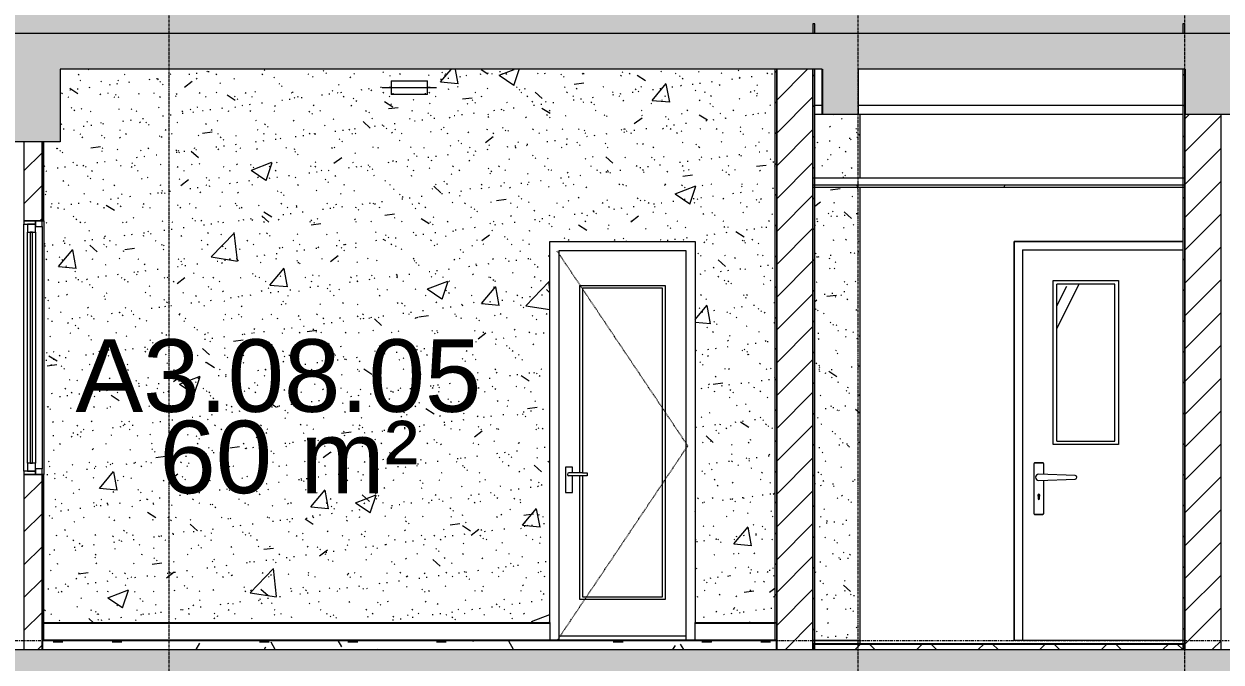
# Model space of a CAD drawing. Header units: millimetres. Extents: x 25061 to 259291, y -8723 to 35400.
# Drawn here: x 158410 to 165010, y 25881 to 29400 of the extents above; entities that cross this region are included whole.
import ezdxf

# ---------------------------------------------------------------- set-up
doc = ezdxf.new("R2010")
doc.units = ezdxf.units.MM
for name, pattern in [('Centre', [31.75, 6.35, -4.7625, 15.875, -4.7625]), ('Dash', [6.35, 3.175, -3.175]), ('Grid Line', [22.225, 12.7, -3.175, 3.175, -3.175])]:
    doc.linetypes.add(name, pattern=pattern)
for name, color, linetype, lineweight in [('0-2', 50, 'Continuous', 5), ('A-AREA-IDEN', 2, 'Continuous', 9), ('A-CLNG', 13, 'Continuous', 9), ('A-CLNG-3', 13, 'Continuous', 18), ('A-CLNG-PATT-3', 13, 'Continuous', 9), ('A-DETL-GENF-2', 7, 'Continuous', 9), ('A-DETL-GENF-HDLN-1', 7, 'Dash', 9), ('A-DETL-THIN', 151, 'Continuous', 9), ('A-DOOR', 31, 'Continuous', 9), ('A-DOOR-1', 7, 'Continuous', 9), ('A-DOOR-FRAM', 31, 'Continuous', 9), ('A-FLOR-1', 10, 'Continuous', 25), ('A-FLOR-3', 192, 'Continuous', 25), ('A-FLOR-HRAL-1', 253, 'Continuous', 9), ('A-FLOR-LEVL-2', 51, 'Centre', 9), ('A-FLOR-PATT-3', 8, 'Continuous', 9), ('A-FLOR-PATT-4', 67, 'Continuous', 9), ('A-GLAZ', 151, 'Continuous', 9), ('A-GLAZ-3', 7, 'Continuous', 9), ('A-WALL', 113, 'Continuous', 9), ('A-WALL-1', 113, 'Continuous', 18), ('A-WALL-2', 250, 'Continuous', 18), ('A-WALL-3', 7, 'Continuous', 9), ('A-WALL-PATT-1', 7, 'Continuous', 9), ('A-WALL-PATT-2', 9, 'Continuous', 9), ('A-WALL-PATT-4', 111, 'Continuous', 9), ('E-LITE-EQPM', 33, 'Continuous', 9), ('E-LITE-EQPM-1', 7, 'Continuous', 9), ('I-WALL', 2, 'Continuous', 9), ('I-WALL-1', 250, 'Continuous', 18), ('I-WALL-2', 7, 'Continuous', 9), ('I-WALL-3', 2, 'Continuous', 18), ('S-BEAM-1', 12, 'Continuous', 5), ('S-BEAM-2', 10, 'Continuous', 25), ('S-BEAM-3', 7, 'Continuous', 9), ('S-GRID-1', 1, 'Grid Line', 9)]:
    doc.layers.add(name, color=color, linetype=linetype, lineweight=lineweight)
doc.styles.add('Arial', font='arial.ttf', dxfattribs={"height": 400})
pattern_1 = [(45, (-80880.3, 14125), (-84.8528, 84.8528), [])]
pattern_2 = [(50, (200382.5, 14125), (1165.978, -102.01), [121.92, -1341.12]), (355, (200382.5, 14125), (-225.554, 1222.763), [97.536, -1072.896]), (100.451, (200479.6, 14116.5), (940.433, 1120.746), [103.616, -1139.776]), (46.184, (200382.5, 14450.1), (1734.906, -269.074), [182.88, -2011.68]), (96.636, (200527, 14427.7), (1519.38, 1583.536), [155.424, -1709.665]), (351.184, (200382.5, 14450.1), (1519.39, 1583.52), [146.304, -1609.344]), (21, (200545, 14368.8), (970.332, -654.498), [121.92, -1341.12]), (326, (200545, 14368.8), (395.533, 1178.804), [97.536, -1072.896]), (71.451, (200625.9, 14314.3), (1365.87, 524.296), [103.616, -1139.776]), (37.5, (200382.47, 14125), (19.767, 541.1527), [53.645, -1006.246, 53.645, -1035.507, -1076.96]), (37.5, (200382.47, 14125), (19.767, 541.1527), [-2149.043, 53.645, -1023.315]), (7.5, (200382.5, 14125), (427.646, 641.156), [53.645, -567.334, 53.645, -981.862, -410.464]), (7.5, (200382.5, 14125), (427.646, 641.156), [-1656.486, 53.645, -356.819]), (327.5, (200019.96, 14125), (867.782, -36.665), [53.645, -352.755, 53.645, -1214.323, -1682.496]), (327.5, (200019.96, 14125), (867.782, -36.665), [-1674.368, 53.645, -1628.85]), (317.5, (199857.4, 14125), (948.028, 162.731), [53.645, -474.675, 53.645, -788.416, -1194.816]), (317.5, (199857.4, 14125), (948.028, 162.731), [-1370.38, 53.645, -1141.17])]
pattern_3 = [(37.5, (200382.47, 14125), (-5.1206, 156.61216), [5.364, -118.181, 5.364, -132.812, -132.08]), (37.5, (200382.47, 14125), (-5.1206, 156.61216), [-261.722, 5.364, -126.716]), (7.5, (200382.47, 14125), (143.847, 229.3842), [5.364, -61.285, 5.364, -105.989, -42.672]), (7.5, (200382.47, 14125), (143.847, 229.3842), [-178.003, 5.364, -37.308]), (327.5, (200282.5, 14125), (253.11758, 0.46008), [5.364, -35.276, 5.364, -140.94, -191.008]), (327.5, (200282.5, 14125), (253.11758, 0.46008), [-186.944, 5.364, -185.644]), (317.5, (200282.5, 14125), (244.3381, 71.3376), [5.364, -14.956, 5.364, -90.546, -109.728]), (317.5, (200282.5, 14125), (244.3381, 71.3376), [-116.23, 5.364, -104.364])]
pattern_4 = [(45, (200382.47, 14125), (-84.8528, 84.8528), [])]
pattern_5 = [(45, (200382.47, 14125), (-90.50967, 90.50967), [])]

# ---------------------------------------------------------------- blocks, each defined once
blk = doc.blocks.new('NCV_TKTC_KET CAU_rvt-2-TKCS_MẶT CẮT 2')
at = {"layer": 'S-BEAM-1'}
for points in [[(-118452.6, 28900), (-118452.6, 28900), (-118452.6, 28991.2)], [(-116452.6, 28900), (-116452.6, 28900), (-116452.6, 28991.2)]]:
    blk.add_hatch(color=256, dxfattribs=at).paths.add_polyline_path(points)
at = {"layer": 'S-BEAM-2'}
for p, q in [((-118452.6, 29150), (-118452.6, 28900)), ((-116452.6, 29150), (-116452.6, 28900))]:
    blk.add_line(p, q, dxfattribs=at)
at = {"layer": 'S-BEAM-3'}
for p, q in [((-118452.6, 28950), (-118492.5, 28950)), ((-116462.6, 28950), (-118252.6, 28950)), ((-118452.6, 28900), (-118492.5, 28900)), ((-116462.6, 28900), (-118252.6, 28900))]:
    blk.add_line(p, q, dxfattribs=at)
blk = doc.blocks.new('Railing - Railing-915971-TKCS_MẶT CẮT 2')
at = {"layer": 'A-FLOR-HRAL-1'}
for p, q in [((-122742.564287, 5695), (-119952.564287, 5695)), ((-119952.564287, 5695), (-119952.564287, 5600))]:
    blk.add_line(p, q, dxfattribs=at)
blk = doc.blocks.new('Railing - Railing-915972-TKCS_MẶT CẮT 2')
at = {"layer": 'A-FLOR-HRAL-1'}
for p, q in [((-122742.564287, 5695), (-122752.564287, 5695)), ((-122752.564287, 5695), (-122752.564287, 5600)), ((-122742.564287, 5600), (-122742.564287, 5695)), ((-119152.564287, 5600), (-119152.564287, 5695)), ((-119152.564287, 5695), (-118712.564287, 5695)), ((-118702.564287, 5695), (-118712.564287, 5695)), ((-118712.564287, 5695), (-118712.564287, 5600)), ((-118702.564287, 5600), (-118702.564287, 5695)), ((-122752.564287, 5600), (-122742.564287, 5600)), ((-118712.564287, 5600), (-118702.564287, 5600))]:
    blk.add_line(p, q, dxfattribs=at)
blk = doc.blocks.new('DOOR_CW_01 CANH MO-PANEL KINH - DIG_02-800x2200-CỬA NHÔM KÍNH-401063-TKCS_MẶT CẮT 2')
at = {"layer": 'A-DETL-GENF-HDLN-1'}
for p, q in [((-44792.6, 6673.5), (-45512.6, 7747)), ((-45512.6, 5600), (-44792.6, 6673.5))]:
    blk.add_line(p, q, dxfattribs=at)
at = {"layer": 'A-DOOR-1'}
for p, q in [((-45502.6, 5600), (-45502.6, 7750)), ((-45502.6, 7750), (-44802.6, 7750)), ((-44802.6, 7750), (-44802.6, 5600)), ((-45387.6, 6524.5), (-45387.6, 7558)), ((-45387.6, 7558), (-44917.6, 7558)), ((-44932.6, 7543), (-45372.6, 7543)), ((-45372.6, 7543), (-45372.6, 6524.5)), ((-44932.6, 5841), (-44932.6, 7543)), ((-44917.6, 7558), (-44917.6, 5826)), ((-45427.8, 6556), (-45467.3, 6556)), ((-45467.3, 6556), (-45467.3, 6416)), ((-45427.8, 6524.5), (-45427.8, 6556)), ((-45372.6, 6524.5), (-45447.6, 6524.5)), ((-45372.6, 6507.5), (-45447.6, 6507.5)), ((-45427.8, 6416), (-45427.8, 6507.5)), ((-45387.6, 5826), (-45387.6, 6507.5)), ((-45372.6, 6524.5), (-45346.8, 6524.5)), ((-45372.6, 6507.5), (-45372.6, 5841)), ((-45346.8, 6507.5), (-45372.6, 6507.5)), ((-45346.8, 6524.5), (-45346.8, 6507.5)), ((-45467.3, 6416), (-45427.8, 6416)), ((-44917.6, 5826), (-45387.6, 5826)), ((-45372.6, 5841), (-44932.6, 5841)), ((-45552.6, 5700), (-45552.6, 5695)), ((-44752.6, 5695), (-44752.6, 5700)), ((-45502.6, 5626), (-44802.6, 5626))]:
    blk.add_line(p, q, dxfattribs=at)
for start, end in [(90, 180), (180, 270)]:
    blk.add_arc((-45447.6, 6516), 8.5, start, end, dxfattribs=at)
blk = doc.blocks.new('M_Fixed - 900 x 1400-V157-TKCS_MẶT CẮT 2')
at = {"layer": 'A-GLAZ-3'}
for p, q in [((-122852.564287, 7915), (-122852.564287, 7896)), ((-122789.564287, 7915), (-122852.564287, 7915)), ((-122852.564287, 7896), (-122789.564287, 7896)), ((-122852.564287, 6534), (-122852.564287, 7896)), ((-122833.564287, 7896), (-122833.564287, 7852)), ((-122789.564287, 7896), (-122833.564287, 7896)), ((-122789.564287, 7896), (-122789.564287, 7915)), ((-122789.564287, 7915), (-122789.564287, 7883)), ((-122752.564287, 7915), (-122789.564287, 7915)), ((-122789.564287, 7852), (-122789.564287, 7896)), ((-122789.564287, 7883), (-122752.564287, 7883)), ((-122752.564287, 7883), (-122752.564287, 7915)), ((-122752.564287, 7883), (-122752.564287, 6547)), ((-122833.564287, 7852), (-122789.564287, 7852)), ((-122833.564287, 6578), (-122833.564287, 7852)), ((-122817.564287, 7852), (-122817.564287, 6578)), ((-122805.564287, 7852), (-122817.564287, 7852)), ((-122805.564287, 6578), (-122805.564287, 7852)), ((-122789.564287, 7852), (-122789.564287, 6578)), ((-122833.564287, 6578), (-122833.564287, 6534)), ((-122789.564287, 6578), (-122833.564287, 6578)), ((-122817.564287, 6578), (-122805.564287, 6578)), ((-122789.564287, 6534), (-122789.564287, 6578)), ((-122789.564287, 6547), (-122789.564287, 6515)), ((-122752.564287, 6547), (-122789.564287, 6547)), ((-122752.564287, 6515), (-122752.564287, 6547)), ((-122852.564287, 6534), (-122852.564287, 6515)), ((-122789.564287, 6534), (-122852.564287, 6534)), ((-122852.564287, 6515), (-122789.564287, 6515)), ((-122833.564287, 6534), (-122789.564287, 6534)), ((-122789.564287, 6515), (-122789.564287, 6534)), ((-122789.564287, 6515), (-122752.564287, 6515))]:
    blk.add_line(p, q, dxfattribs=at)
blk = doc.blocks.new('LIC_08-ĐÈN LED TRÒN GẮN NỔI - LIC_08 - ĐÈN LED TRÒN GẮN NỔI_ P_18W_ ÁNH SÁNG TRẮNG 6000K-511864-TKCS_MẶT CẮT 2')
at = {"layer": 'E-LITE-EQPM-1'}
for p, q in [((-47003, 8650), (-46953, 8650)), ((-46955.9, 8650), (-46964.6, 8650)), ((-46964.6, 8650), (-46738, 8650)), ((-46953, 8687), (-46953, 8610)), ((-46953, 8687), (-46853, 8687)), ((-46853, 8687), (-46753, 8687)), ((-46753, 8610), (-46753, 8687)), ((-46753, 8650), (-46703, 8650)), ((-46738, 8650), (-46751.2, 8650)), ((-46853, 8610), (-46953, 8610)), ((-46943, 8618), (-46943, 8615)), ((-46753, 8610), (-46853, 8610)), ((-46763, 8615), (-46763, 8618))]:
    blk.add_line(p, q, dxfattribs=at)
blk = doc.blocks.new('NCV_TKTC_TANG 6 - 8_rvt-5-TKCS_MẶT CẮT 2')
at = {"layer": 'A-FLOR-PATT-4'}
h = blk.add_hatch(dxfattribs=at)
h.set_pattern_fill('FP_36', color=256, style=0, pattern_type=2)
h.set_pattern_definition([(0, (-80880.3, 14125), (650.24, 162.56), [53.645, -434.035, 53.645, -3034.995]), (0, (-80880.3, 14125), (650.24, 162.56), [-541.325, -434.035, 53.645, -921.715, -1625.6]), (0, (-80880.3, 14125), (650.24, 162.56), [-1950.72, 53.645, -434.035, 53.645, -1084.275]), (0, (-80880.3, 14125), (650.24, 162.56), [-2492.045, -271.475, 53.645, -759.155]), (120, (-80636.46, 14206.28), (-465.9011, 481.84436), [53.645, -434.035, 53.645, -3034.995]), (120, (-80636.46, 14206.28), (-465.9011, 481.84436), [-541.325, -434.035, 53.645, -921.715, -1625.6]), (120, (-80636.46, 14206.28), (-465.9011, 481.84436), [-1950.72, 53.645, -434.035, 53.645, -1084.275]), (120, (-80636.46, 14206.28), (-465.9011, 481.84436), [-2492.045, -271.475, 53.645, -759.155]), (240, (-80555.18, 14531.4), (-184.3389, -644.40436), [53.645, -434.035, 53.645, -3034.995]), (240, (-80555.18, 14531.4), (-184.3389, -644.40436), [-541.325, -434.035, 53.645, -921.715, -1625.6]), (240, (-80555.18, 14531.4), (-184.3389, -644.40436), [-1950.72, 53.645, -434.035, 53.645, -1084.275]), (240, (-80555.18, 14531.4), (-184.3389, -644.40436), [-2492.045, -271.475, 53.645, -759.155])])
h.paths.add_polyline_path([(-122033.6, 25950), (-118702.6, 25950), (-118702.6, 26000), (-122752.6, 26000), (-122752.6, 25950)])
at = {"layer": 'A-WALL-PATT-1'}
h = blk.add_hatch(dxfattribs=at)
h.set_pattern_fill('FP_39', color=256, style=0, pattern_type=2)
h.set_pattern_definition(pattern_1)
h.paths.add_polyline_path([(-118702.6, 26100), (-118702.6, 29150), (-118712.6, 29150), (-118712.6, 26100)])
h = blk.add_hatch(dxfattribs=at)
h.set_pattern_fill('FP_39', color=256, style=0, pattern_type=2)
h.set_pattern_definition(pattern_1)
h.paths.add_polyline_path([(-122742.6, 26100), (-122742.6, 26915), (-122752.6, 26915), (-122752.6, 26100)])
h.paths.add_polyline_path([(-122752.6, 28315), (-122742.6, 28315), (-122742.6, 28750), (-122752.6, 28750)])
at = {"layer": 'A-WALL-PATT-2'}
h = blk.add_hatch(dxfattribs=at)
h.set_pattern_fill('FP_37', color=256, style=0, pattern_type=2)
h.set_pattern_definition([(50, (-80880.3, 14125), (1165.978, -102.01), [121.92, -1341.12]), (355, (-80880.3, 14125), (-225.554, 1222.763), [97.536, -1072.896]), (100.451, (-80783.1, 14116.5), (940.433, 1120.746), [103.616, -1139.776]), (46.184, (-80880.3, 14450.1), (1734.906, -269.074), [182.88, -2011.68]), (96.636, (-80735.7, 14427.7), (1519.38, 1583.536), [155.424, -1709.665]), (351.184, (-80880.3, 14450.1), (1519.39, 1583.52), [146.304, -1609.344]), (21, (-80717.7, 14368.8), (970.332, -654.498), [121.92, -1341.12]), (326, (-80717.7, 14368.8), (395.533, 1178.804), [97.536, -1072.896]), (71.451, (-80636.9, 14314.3), (1365.87, 524.296), [103.616, -1139.776]), (37.5, (-80880.3, 14125), (19.767, 541.1527), [53.645, -1006.246, 53.645, -1035.507, -1076.96]), (37.5, (-80880.3, 14125), (19.767, 541.1527), [-2149.043, 53.645, -1023.315]), (7.5, (-80880.3, 14125), (427.646, 641.156), [53.645, -567.334, 53.645, -981.862, -410.464]), (7.5, (-80880.3, 14125), (427.646, 641.156), [-1656.486, 53.645, -356.819]), (327.5, (-81242.8, 14125), (867.782, -36.665), [53.645, -352.755, 53.645, -1214.323, -1682.496]), (327.5, (-81242.8, 14125), (867.782, -36.665), [-1674.368, 53.645, -1628.85]), (317.5, (-81405.4, 14125), (948.028, 162.731), [53.645, -474.675, 53.645, -788.416, -1194.816]), (317.5, (-81405.4, 14125), (948.028, 162.731), [-1370.38, 53.645, -1141.17])])
h.paths.add_polyline_path([(-122742.6, 26100), (-119952.6, 26100), (-119952.6, 28200), (-119152.6, 28200), (-119152.6, 26100), (-118712.6, 26100), (-118712.6, 29150), (-122652.5, 29148.4), (-122652.6, 28750), (-122742.6, 28750), (-122742.6, 26523.6)])
h.paths.add_polyline_path([(-120641, 29010), (-120827.9, 29010), (-120827.9, 29087), (-120627.9, 29087), (-120627.9, 29010), (-120637.9, 29010)])
h = blk.add_hatch(dxfattribs=at)
h.set_pattern_fill('FP_38', color=256, style=0, pattern_type=2)
h.set_pattern_definition([(37.5, (-80880.3, 14125), (-5.1206, 156.61216), [5.364, -118.181, 5.364, -132.812, -132.08]), (37.5, (-80880.3, 14125), (-5.1206, 156.61216), [-261.722, 5.364, -126.716]), (7.5, (-80880.3, 14125), (143.847, 229.3842), [5.364, -61.285, 5.364, -105.989, -42.672]), (7.5, (-80880.3, 14125), (143.847, 229.3842), [-178.003, 5.364, -37.308]), (327.5, (-80980.28, 14125), (253.11758, 0.46008), [5.364, -35.276, 5.364, -140.94, -191.008]), (327.5, (-80980.28, 14125), (253.11758, 0.46008), [-186.944, 5.364, -185.644]), (317.5, (-80980.28, 14125), (244.3381, 71.3376), [5.364, -14.956, 5.364, -90.546, -109.728]), (317.5, (-80980.28, 14125), (244.3381, 71.3376), [-116.23, 5.364, -104.364])])
h.paths.add_polyline_path([(-122742.6, 26100), (-119952.6, 26100), (-119952.6, 28200), (-119152.6, 28200), (-119152.6, 26100), (-118712.6, 26100), (-118712.6, 29150), (-122652.5, 29148.4), (-122652.6, 28750), (-122742.6, 28750), (-122742.6, 26523.6)])
h.paths.add_polyline_path([(-120641, 29010), (-120827.9, 29010), (-120827.9, 29087), (-120627.9, 29087), (-120627.9, 29010), (-120637.9, 29010)])
h = blk.add_hatch(dxfattribs=at)
h.set_pattern_fill('FP_34', color=256, style=0, pattern_type=2)
h.set_pattern_definition([(45, (-80880.3, 14125), (-90.50967, 90.50967), [])])
h.paths.add_polyline_path([(-122852.6, 25950), (-122752.6, 25950), (-122752.6, 26915), (-122852.6, 26915), (-122852.6, 26050)])
h.paths.add_polyline_path([(-122752.6, 28315), (-122752.6, 28750), (-122852.6, 28750), (-122852.6, 28315), (-122828.8, 28315)])
at = {"layer": 'A-FLOR-1'}
for p, q in [((-118702.6, 26000), (-122752.6, 26000)), ((-122752.6, 26000), (-122752.6, 25950)), ((-118702.6, 25950), (-118702.6, 26000))]:
    blk.add_line(p, q, dxfattribs=at)
at = {"layer": 'A-WALL-2'}
for p, q in [((-122852.6, 28315), (-122752.6, 28315)), ((-122752.6, 26915), (-122852.6, 26915)), ((-122752.6, 25950), (-122752.6, 26100)), ((-122852.6, 26050), (-122852.6, 25950))]:
    blk.add_line(p, q, dxfattribs=at)
at = {"layer": 'A-WALL-3'}
for p, q in [((-122852.6, 28750), (-122852.6, 28315)), ((-122752.6, 28750), (-122752.6, 28315)), ((-122752.6, 28315), (-122752.6, 28750)), ((-122852.6, 26915), (-122852.6, 26050)), ((-122752.6, 26915), (-122752.6, 26100)), ((-122752.6, 26100), (-122752.6, 26915))]:
    blk.add_line(p, q, dxfattribs=at)
at = {"layer": 'I-WALL-1'}
for p, q in [((-118712.6, 29150), (-118712.6, 26100)), ((-118702.6, 26100), (-118702.6, 29150)), ((-122742.6, 28315), (-122742.6, 28750)), ((-122752.6, 28315), (-122742.6, 28315)), ((-122742.6, 26915), (-122752.6, 26915)), ((-122742.6, 26100), (-122742.6, 26915)), ((-122752.6, 26100), (-122742.6, 26100)), ((-118712.6, 26100), (-118702.6, 26100))]:
    blk.add_line(p, q, dxfattribs=at)
at = {"layer": 'I-WALL-2'}
for p, q in [((-122742.6, 28315), (-122742.6, 26915)), ((-119952.6, 26100), (-119952.6, 28200)), ((-119952.6, 28200), (-119152.6, 28200)), ((-119152.6, 28200), (-119152.6, 26100)), ((-122742.6, 26100), (-119952.6, 26100)), ((-119152.6, 26100), (-118712.6, 26100))]:
    blk.add_line(p, q, dxfattribs=at)
at = {"layer": ''}
for name in ['Railing - Railing-915972-TKCS_MẶT CẮT 2', 'Railing - Railing-915971-TKCS_MẶT CẮT 2']:
    blk.add_blockref(name, (0, 20400), dxfattribs=at)
at = {"layer": 'A-DOOR'}
blk.add_blockref('DOOR_CW_01 CANH MO-PANEL KINH - DIG_02-800x2200-CỬA NHÔM KÍNH-401063-TKCS_MẶT CẮT 2', (-74400, 20400), dxfattribs=at)
at = {"layer": 'A-GLAZ'}
blk.add_blockref('M_Fixed - 900 x 1400-V157-TKCS_MẶT CẮT 2', (0, 20400), dxfattribs=at)
at = {"layer": 'E-LITE-EQPM'}
blk.add_blockref('LIC_08-ĐÈN LED TRÒN GẮN NỔI - LIC_08 - ĐÈN LED TRÒN GẮN NỔI_ P_18W_ ÁNH SÁNG TRẮNG 6000K-511864-TKCS_MẶT CẮT 2', (-73874.9, 20400), dxfattribs=at)
blk = doc.blocks.new('FD_04 - FD_04-900x2200mm-V383-TKCS_MẶT CẮT 2')
at = {"layer": 'A-DOOR'}
h = blk.add_hatch(dxfattribs=at)
h.set_pattern_fill('FP_35', color=256, style=0, pattern_type=2)
h.set_pattern_definition([(63.435, (-78970.7, 14236.3), (-0.002, 1625.6), [567.96, -3066.99]), (63.435, (-80596.3, 14236.3), (-0.002, 1625.6), [567.96, -3066.99]), (63.435, (-78192.5, 14550.35), (-0.002, 1625.6), [567.96, -3066.99]), (63.435, (-79818.1, 14550.35), (-0.002, 1625.6), [567.96, -3066.99]), (63.435, (-78310.3, 14439.5), (-0.002, 1625.6), [567.96, -3066.99]), (63.435, (-79935.9, 14439.5), (-0.002, 1625.6), [567.96, -3066.99]), (63.435, (-78430.35, 15074.4), (-0.002, 1625.6), [276.055, -3358.896]), (63.435, (-80055.95, 15074.4), (-0.002, 1625.6), [276.055, -3358.896]), (63.435, (-78508.9, 14976.15), (-0.002, 1625.6), [567.96, -3066.99]), (63.435, (-80134.5, 14976.15), (-0.002, 1625.6), [567.96, -3066.99]), (63.435, (-78495, 15046.7), (-0.002, 1625.6), [567.96, -3066.99]), (63.435, (-80120.6, 15046.7), (-0.002, 1625.6), [567.96, -3066.99]), (63.435, (-79150.9, 14737.2), (-0.002, 1625.6), [567.96, -3066.99]), (63.435, (-80776.5, 14737.2), (-0.002, 1625.6), [567.96, -3066.99]), (63.435, (-79137, 14820.35), (-0.002, 1625.6), [567.96, -3066.99]), (63.435, (-80762.6, 14820.35), (-0.002, 1625.6), [567.96, -3066.99]), (63.435, (-79133.3, 14880.3), (-0.002, 1625.6), [567.96, -3066.99]), (63.435, (-80758.9, 14880.3), (-0.002, 1625.6), [567.96, -3066.99])])
h.paths.add_polyline_path([(-117063.5, 27100), (-116837.6, 27100), (-116837.6, 27965), (-117157.6, 27965), (-117157.6, 27100)])
for p, q in [((-117177.6, 27985), (-116817.6, 27985)), ((-117177.6, 27080), (-117177.6, 27985)), ((-116817.6, 27985), (-116817.6, 27080)), ((-116837.6, 27965), (-117157.6, 27965)), ((-117157.6, 27100), (-117157.6, 27965)), ((-116837.6, 27100), (-116837.6, 27965)), ((-116817.6, 27080), (-117177.6, 27080)), ((-117157.6, 27100), (-116837.6, 27100)), ((-117285.1, 26972.5), (-117285.1, 26702.5)), ((-117237.6, 26980), (-117277.6, 26980)), ((-117277.6, 26980), (-117237.6, 26980)), ((-117230.1, 26916.5), (-117230.1, 26972.5)), ((-117057.2, 26910), (-117257.6, 26917.5)), ((-117257.6, 26882.5), (-117057.2, 26890)), ((-117230.1, 26702.5), (-117230.1, 26883.5)), ((-117258.3, 26797), (-117258.3, 26803)), ((-117256.9, 26803), (-117256.9, 26797)), ((-117261.1, 26795.1), (-117261.1, 26781.3)), ((-117254.1, 26781.3), (-117254.1, 26795.1)), ((-117277.6, 26695), (-117237.6, 26695)), ((-117237.6, 26695), (-117277.6, 26695))]:
    blk.add_line(p, q, dxfattribs=at)
at = {"layer": 'A-DOOR', "flags": 128}
for points in [[(-117277.6, 26980), (-117277.9, 26980), (-117278.2, 26980), (-117278.5, 26979.9), (-117278.8, 26979.9), (-117279.1, 26979.9), (-117279.3, 26979.8), (-117279.6, 26979.7), (-117279.9, 26979.6), (-117280.2, 26979.5), (-117280.5, 26979.4), (-117280.8, 26979.3), (-117281, 26979.2), (-117281.3, 26979), (-117281.5, 26978.9), (-117281.8, 26978.7), (-117282, 26978.5), (-117282.3, 26978.3), (-117282.5, 26978.1), (-117282.7, 26977.9), (-117282.9, 26977.7), (-117283.1, 26977.5), (-117283.3, 26977.3), (-117283.5, 26977), (-117283.7, 26976.8), (-117283.9, 26976.6), (-117284, 26976.3), (-117284.2, 26976), (-117284.3, 26975.8), (-117284.4, 26975.5), (-117284.6, 26975.2), (-117284.7, 26974.9), (-117284.7, 26974.7), (-117284.8, 26974.4), (-117284.9, 26974.1), (-117285, 26973.8), (-117285, 26973.5), (-117285, 26973.2), (-117285.1, 26972.9), (-117285.1, 26972.6), (-117285.1, 26972.5)], [(-117230.1, 26972.5), (-117230.1, 26972.8), (-117230.1, 26973.1), (-117230.1, 26973.4), (-117230.2, 26973.7), (-117230.2, 26974), (-117230.3, 26974.3), (-117230.4, 26974.6), (-117230.4, 26974.9), (-117230.5, 26975.1), (-117230.7, 26975.4), (-117230.8, 26975.7), (-117230.9, 26976), (-117231.1, 26976.2), (-117231.2, 26976.5), (-117231.4, 26976.7), (-117231.5, 26977), (-117231.7, 26977.2), (-117231.9, 26977.4), (-117232.1, 26977.7), (-117232.3, 26977.9), (-117232.6, 26978.1), (-117232.8, 26978.3), (-117233, 26978.5), (-117233.3, 26978.6), (-117233.5, 26978.8), (-117233.8, 26979), (-117234, 26979.1), (-117234.3, 26979.3), (-117234.6, 26979.4), (-117234.8, 26979.5), (-117235.1, 26979.6), (-117235.4, 26979.7), (-117235.7, 26979.8), (-117236, 26979.8), (-117236.3, 26979.9), (-117236.6, 26979.9), (-117236.9, 26980), (-117237.2, 26980), (-117237.5, 26980), (-117237.6, 26980)], [(-117285.1, 26702.5), (-117285.1, 26702.2), (-117285, 26701.9), (-117285, 26701.6), (-117285, 26701.3), (-117284.9, 26701), (-117284.8, 26700.7), (-117284.8, 26700.4), (-117284.7, 26700.1), (-117284.6, 26699.9), (-117284.5, 26699.6), (-117284.3, 26699.3), (-117284.2, 26699), (-117284.1, 26698.8), (-117283.9, 26698.5), (-117283.8, 26698.3), (-117283.6, 26698), (-117283.4, 26697.8), (-117283.2, 26697.6), (-117283, 26697.3), (-117282.8, 26697.1), (-117282.6, 26696.9), (-117282.3, 26696.7), (-117282.1, 26696.5), (-117281.9, 26696.4), (-117281.6, 26696.2), (-117281.4, 26696), (-117281.1, 26695.9), (-117280.8, 26695.7), (-117280.6, 26695.6), (-117280.3, 26695.5), (-117280, 26695.4), (-117279.7, 26695.3), (-117279.4, 26695.2), (-117279.1, 26695.2), (-117278.8, 26695.1), (-117278.5, 26695.1), (-117278.2, 26695), (-117277.9, 26695), (-117277.6, 26695), (-117277.6, 26695)], [(-117237.6, 26695), (-117237.3, 26695), (-117237, 26695), (-117236.7, 26695.1), (-117236.4, 26695.1), (-117236.1, 26695.1), (-117235.8, 26695.2), (-117235.5, 26695.3), (-117235.2, 26695.4), (-117234.9, 26695.5), (-117234.7, 26695.6), (-117234.4, 26695.7), (-117234.1, 26695.8), (-117233.8, 26696), (-117233.6, 26696.1), (-117233.3, 26696.3), (-117233.1, 26696.5), (-117232.9, 26696.7), (-117232.6, 26696.9), (-117232.4, 26697.1), (-117232.2, 26697.3), (-117232, 26697.5), (-117231.8, 26697.7), (-117231.6, 26698), (-117231.4, 26698.2), (-117231.3, 26698.5), (-117231.1, 26698.7), (-117231, 26699), (-117230.8, 26699.2), (-117230.7, 26699.5), (-117230.6, 26699.8), (-117230.5, 26700.1), (-117230.4, 26700.4), (-117230.3, 26700.7), (-117230.2, 26700.9), (-117230.2, 26701.2), (-117230.1, 26701.5), (-117230.1, 26701.8), (-117230.1, 26702.1), (-117230.1, 26702.4), (-117230.1, 26702.5)]]:
    blk.add_lwpolyline(points, dxfattribs=at)
at = {"layer": 'A-DOOR'}
for centre, radius, start, end in [((-117277.6, 26972.5), 7.5, 150, 180), ((-117277.6, 26972.5), 7.5, 90, 120), ((-117237.6, 26972.5), 7.5, 60, 90), ((-117237.6, 26972.5), 7.5, 0, 30), ((-117257.6, 26900), 17.5, 90, 180), ((-117257.6, 26900), 17.5, 180, 270), ((-117057.6, 26900), 10, 0, 87.85442), ((-117057.6, 26900), 10, 272.14558, 0), ((-117257.6, 26800), 6, 305.68533, 234.31467), ((-117257.6, 26803), 0.7, 0, 180), ((-117257.6, 26803), 0.7, 0, 180), ((-117257.6, 26797), 0.7, 180, 0), ((-117257.6, 26797), 0.7, 180, 0), ((-117257.6, 26781.3), 3.5, 180, 0), ((-117277.6, 26702.5), 7.5, 180, 210), ((-117277.6, 26702.5), 7.5, 240, 270), ((-117237.6, 26702.5), 7.52, 270, 300), ((-117237.6, 26702.5), 7.52, 330, 0)]:
    blk.add_arc(centre, radius, start, end, dxfattribs=at)
at = {"layer": 'A-DOOR-FRAM'}
for p, q in [((-117392.6, 28200), (-117392.6, 26000)), ((-116462.6, 28200), (-117392.6, 28200)), ((-117347.6, 28155), (-117347.6, 26000)), ((-117347.6, 28155), (-116462.6, 28155)), ((-117347.6, 26000), (-117392.6, 26000))]:
    blk.add_line(p, q, dxfattribs=at)

msp = doc.modelspace()

# ---------------------------------------------------------------- hatches: boundary and pattern name
at = {"layer": 'A-CLNG-PATT-3'}
h = msp.add_hatch(dxfattribs=at)
h.set_pattern_fill('FP_41', color=256, style=0, pattern_type=2)
h.set_pattern_definition([(0, (200382.47, 14125), (1300.48, 325.12), [53.645, -921.715, 53.645, -6123.635]), (0, (200382.47, 14125), (1300.48, 325.12), [-1029.005, -921.715, 53.645, -1897.075, -3251.2]), (0, (200382.47, 14125), (1300.48, 325.12), [-3901.44, 53.645, -921.715, 53.645, -2222.195]), (0, (200382.47, 14125), (1300.48, 325.12), [-4930.445, -596.595, 53.645, -1571.955]), (120, (200870.15, 14287.56), (-931.8022, 963.6887), [53.645, -921.715, -6177.28]), (120, (200870.15, 14287.56), (-931.8022, 963.6887), [-975.36, 53.645, -921.715, -5201.92]), (120, (200870.15, 14287.56), (-931.8022, 963.6887), [-1950.72, 53.645, -1897.075, -3251.2]), (120, (200870.15, 14287.56), (-931.8022, 963.6887), [-3901.44, 53.645, -921.715, -2275.84]), (120, (200870.15, 14287.56), (-931.8022, 963.6887), [-4876.8, 53.645, -596.595, -1625.6]), (120, (200870.15, 14287.56), (-931.8022, 963.6887), [-5527.04, 53.645, -1571.955]), (240, (201032.7, 14937.8), (-368.6778, -1288.8087), [53.645, -921.715, -6177.28]), (240, (201032.7, 14937.8), (-368.6778, -1288.8087), [-975.36, 53.645, -921.715, -5201.92]), (240, (201032.7, 14937.8), (-368.6778, -1288.8087), [-1950.72, 53.645, -1897.075, -3251.2]), (240, (201032.7, 14937.8), (-368.6778, -1288.8087), [-3901.44, 53.645, -921.715, -2275.84]), (240, (201032.7, 14937.8), (-368.6778, -1288.8087), [-4876.8, 53.645, -596.595, -1625.6]), (240, (201032.7, 14937.8), (-368.6778, -1288.8087), [-5527.04, 53.645, -1571.955])])
h.paths.add_polyline_path([(163851.3, 28500), (164810.2, 28500), (164810.2, 28510), (162760.3, 28510), (162760.3, 28500), (163801.6, 28500)])
at = {"layer": 'A-DETL-GENF-2'}
h = msp.add_hatch(color=256, dxfattribs=at)
h.paths.add_polyline_path([(236810.2, 28749.3), (236810.2, 29150), (238610.2, 29150), (238610.2, 28900), (238810.2, 28900), (238810.2, 29150), (243010.3, 29150), (243010.3, 28750), (243310.2, 28750), (243310.2, 29130), (247310.3, 29130), (247310.3, 28750), (247610.2, 28750), (247610.2, 29350), (227810.3, 29350), (227810.3, 28750), (228110.3, 28750), (228110.3, 29130), (232178.9, 29130), (232178.9, 28950), (232410.2, 28950), (232410.2, 29150), (236210.2, 29150), (236210.2, 28749.3), (236364.9, 28749.3)])
h.paths.add_polyline_path([(154310.3, 28750), (154310.3, 29130), (158310.3, 29130), (158310.3, 28750), (158610.3, 28750), (158610.3, 29150), (162810.2, 29150), (162810.2, 28900), (163010.2, 28900), (163010.2, 29150), (164810.2, 29150), (164810.2, 28900), (165410.3, 28900), (165410.3, 29150), (169310.6, 29150), (169310.6, 28950), (169510.6, 28950), (169510.6, 29130), (173510.3, 29130), (173510.3, 28750), (173810.3, 28750), (173810.3, 29500), (173610.3, 29500), (173610.3, 29350), (154010.3, 29350), (154010.3, 28750)])
h = msp.add_hatch(color=256, dxfattribs=at)
h.paths.add_polyline_path([(154310.3, 25350), (154310.3, 25950), (154010.3, 25950), (154010.3, 25350)])
h.paths.add_polyline_path([(247310.3, 25350), (247610.2, 25350), (247610.2, 25950), (247310.3, 25950)])
h.paths.add_polyline_path([(227810.3, 25350), (228110.3, 25350), (228110.3, 25730), (232109.9, 25730), (232109.9, 25550), (232309.9, 25550), (232309.9, 25750), (236210.2, 25750), (236210.2, 25500), (236810.2, 25500), (236810.2, 25750), (239210.2, 25750), (239210.2, 25500), (239410.1, 25500), (239410.1, 25750), (243010.3, 25750), (243010.3, 25350), (243310.2, 25350), (243310.2, 25730), (244910.2, 25730), (244910.2, 25500), (245110.2, 25500), (245110.2, 26100), (244910.2, 26100), (244910.2, 25950), (227810.3, 25950), (227810.3, 25906.7)])
h.paths.add_polyline_path([(173810.3, 25350), (173810.3, 26100), (173610.3, 26100), (173610.3, 25950), (156710.2, 25950), (156710.2, 26100), (156510.2, 26100), (156510.2, 25500), (156710.2, 25500), (156710.2, 25730), (158310.3, 25730), (158310.3, 25350), (158610.3, 25350), (158610.3, 25750), (162210.3, 25750), (162210.3, 25500), (162410.2, 25500), (162410.2, 25750), (164810.2, 25750), (164810.2, 25500), (165410.3, 25500), (165410.3, 25750), (169310.6, 25750), (169310.6, 25550), (169510.6, 25550), (169510.6, 25730), (173510.3, 25730), (173510.3, 25350), (173543, 25350)])
at = {"layer": 'A-FLOR-PATT-3'}
h = msp.add_hatch(dxfattribs=at)
h.set_pattern_fill('FP_36', color=256, style=0, pattern_type=2)
h.set_pattern_definition([(0, (200382.47, 14125), (650.24, 162.56), [53.645, -434.035, 53.645, -3034.995]), (0, (200382.47, 14125), (650.24, 162.56), [-541.325, -434.035, 53.645, -921.715, -1625.6]), (0, (200382.47, 14125), (650.24, 162.56), [-1950.72, 53.645, -434.035, 53.645, -1084.275]), (0, (200382.47, 14125), (650.24, 162.56), [-2492.045, -271.475, 53.645, -759.155]), (120, (200626.31, 14206.28), (-465.9011, 481.84436), [53.645, -434.035, 53.645, -3034.995]), (120, (200626.31, 14206.28), (-465.9011, 481.84436), [-541.325, -434.035, 53.645, -921.715, -1625.6]), (120, (200626.31, 14206.28), (-465.9011, 481.84436), [-1950.72, 53.645, -434.035, 53.645, -1084.275]), (120, (200626.31, 14206.28), (-465.9011, 481.84436), [-2492.045, -271.475, 53.645, -759.155]), (240, (200707.6, 14531.4), (-184.3389, -644.40436), [53.645, -434.035, 53.645, -3034.995]), (240, (200707.6, 14531.4), (-184.3389, -644.40436), [-541.325, -434.035, 53.645, -921.715, -1625.6]), (240, (200707.6, 14531.4), (-184.3389, -644.40436), [-1950.72, 53.645, -434.035, 53.645, -1084.275]), (240, (200707.6, 14531.4), (-184.3389, -644.40436), [-2492.045, -271.475, 53.645, -759.155])])
h.paths.add_polyline_path([(154210.2, 29350), (173610.2, 29350.3), (173610.2, 29500), (154210.2, 29500)])
h.paths.add_polyline_path([(247410.2, 29350), (247410.2, 29500), (228010.1, 29500), (228010.1, 29350), (247310.3, 29350)])
h = msp.add_hatch(dxfattribs=at)
h.set_pattern_fill('FP_40', color=256, style=0, pattern_type=2)
h.set_pattern_definition([(45, (200382.47, 14125), (-169.7056, 169.7056), []), (135, (200382.47, 14125), (-169.7056, -169.7056), [])])
h.paths.add_polyline_path([(238860.1, 25950), (238860.1, 25980), (236810.1, 25980), (236810.1, 25950), (238750.5, 25950)])
h.paths.add_polyline_path([(163580.3, 25950), (164810.2, 25950), (164810.2, 25980), (162760.3, 25980), (162760.3, 25950), (163205.2, 25950)])
at = {"layer": 'A-WALL-PATT-4'}
h = msp.add_hatch(dxfattribs=at)
h.set_pattern_fill('FP_39', color=256, style=0, pattern_type=2)
h.set_pattern_definition(pattern_4)
h.paths.add_polyline_path([(162770.3, 26000), (162770.3, 29150), (162760.3, 29150), (162760.3, 26000)])
h.paths.add_polyline_path([(162760.3, 29350), (162770.3, 29350), (162770.3, 29400), (162760.3, 29400)])
h = msp.add_hatch(dxfattribs=at)
h.set_pattern_fill('FP_39', color=256, style=0, pattern_type=2)
h.set_pattern_definition(pattern_4)
h.paths.add_polyline_path([(164810.1, 26000), (164810, 29150), (164800.1, 29150), (164800.1, 26000)])
h.paths.add_polyline_path([(164810.1, 29350), (164810.1, 29400), (164800.1, 29400), (164800.1, 29350), (164802.6, 29350)])
h = msp.add_hatch(dxfattribs=at)
h.set_pattern_fill('FP_34', color=256, style=0, pattern_type=2)
h.set_pattern_definition(pattern_5)
h.paths.add_polyline_path([(162760.2, 25950), (162760.2, 29150), (162560.2, 29150), (162560.2, 25950)])
h = msp.add_hatch(dxfattribs=at)
h.set_pattern_fill('FP_37', color=256, style=0, pattern_type=2)
h.set_pattern_definition(pattern_2)
h.paths.add_polyline_path([(162807.6, 26000), (163020.2, 26000), (163020.2, 28500), (162770.3, 28500), (162770.3, 26000)])
h.paths.add_polyline_path([(162551.3, 26095), (162560.2, 26095), (162560.2, 26100), (162160.2, 26100), (162160.2, 26095), (162550.2, 26095)])
h.paths.add_polyline_path([(160819.6, 26095), (161170.2, 26095), (161170.2, 26100), (160570.2, 26100), (160570.2, 26095), (160596.1, 26095)])
h.paths.add_polyline_path([(162770.3, 28550), (163020.2, 28550), (163020.2, 28900), (162770.3, 28900)])
h.paths.add_polyline_path([(162760.2, 28550), (162760.3, 28550), (162760.2, 28900)])
h = msp.add_hatch(dxfattribs=at)
h.set_pattern_fill('FP_38', color=256, style=0, pattern_type=2)
h.set_pattern_definition(pattern_3)
h.paths.add_polyline_path([(162807.6, 26000), (163020.2, 26000), (163020.2, 28500), (162770.3, 28500), (162770.3, 26000)])
h.paths.add_polyline_path([(162551.3, 26095), (162560.2, 26095), (162560.2, 26100), (162160.2, 26100), (162160.2, 26095), (162550.2, 26095)])
h.paths.add_polyline_path([(160819.6, 26095), (161170.2, 26095), (161170.2, 26100), (160570.2, 26100), (160570.2, 26095), (160596.1, 26095)])
h.paths.add_polyline_path([(162770.3, 28550), (163020.2, 28550), (163020.2, 28900), (162770.3, 28900)])
h.paths.add_polyline_path([(162760.2, 28550), (162760.3, 28550), (162760.2, 28900)])
h = msp.add_hatch(dxfattribs=at)
h.set_pattern_fill('FP_34', color=256, style=0, pattern_type=2)
h.set_pattern_definition(pattern_5)
h.paths.add_polyline_path([(164810.2, 25950), (165010.2, 25950), (165010.2, 28900), (164810.2, 28900), (164810.2, 26000)])
h = msp.add_hatch(dxfattribs=at)
h.set_pattern_fill('FP_37', color=256, style=0, pattern_type=2)
h.set_pattern_definition(pattern_2)
h.paths.add_polyline_path([(162807.6, 22600), (163020.2, 22600), (163020.2, 25100), (162770.3, 25100), (162770.3, 22600)])
h.paths.add_polyline_path([(160819.6, 22695), (161170.2, 22695), (161170.2, 22700), (160570.2, 22700), (160570.2, 22695), (160596.1, 22695)])
h.paths.add_polyline_path([(162160.2, 22695), (162560.2, 22695), (162560.2, 22700), (162160.2, 22700)])
h.paths.add_polyline_path([(162760.2, 25150), (162760.3, 25150), (162760.2, 25289.8)])
h.paths.add_polyline_path([(163020.2, 25150), (163020.2, 25500), (162770.3, 25500), (162770.3, 25150)])
h.paths.add_polyline_path([(162770.3, 25980), (163020.2, 25980), (163020.2, 26000), (162770.3, 26000)])
h.paths.add_polyline_path([(162760.2, 25980), (162760.3, 25980), (162760.2, 26000)])
h = msp.add_hatch(dxfattribs=at)
h.set_pattern_fill('FP_38', color=256, style=0, pattern_type=2)
h.set_pattern_definition(pattern_3)
h.paths.add_polyline_path([(162807.6, 22600), (163020.2, 22600), (163020.2, 25100), (162770.3, 25100), (162770.3, 22600)])
h.paths.add_polyline_path([(160819.6, 22695), (161170.2, 22695), (161170.2, 22700), (160570.2, 22700), (160570.2, 22695), (160596.1, 22695)])
h.paths.add_polyline_path([(162160.2, 22695), (162560.2, 22695), (162560.2, 22700), (162160.2, 22700)])
h.paths.add_polyline_path([(162760.2, 25150), (162760.3, 25150), (162760.2, 25289.8)])
h.paths.add_polyline_path([(163020.2, 25150), (163020.2, 25500), (162770.3, 25500), (162770.3, 25150)])
h.paths.add_polyline_path([(162770.3, 25980), (163020.2, 25980), (163020.2, 26000), (162770.3, 26000)])
h.paths.add_polyline_path([(162760.2, 25980), (162760.3, 25980), (162760.2, 26000)])
h = msp.add_hatch(dxfattribs=at)
h.set_pattern_fill('FP_39', color=256, style=0, pattern_type=2)
h.set_pattern_definition(pattern_4)
h.paths.add_polyline_path([(162770.3, 22600), (162770.3, 25750), (162760.3, 25750), (162760.3, 22600)])
h.paths.add_polyline_path([(162760.3, 25950), (162770.3, 25950), (162770.3, 26000), (162760.3, 26000)])
h = msp.add_hatch(dxfattribs=at)
h.set_pattern_fill('FP_39', color=256, style=0, pattern_type=2)
h.set_pattern_definition(pattern_4)
h.paths.add_polyline_path([(164810.1, 22600), (164810, 25750), (164800.1, 25750), (164800.1, 22600)])
h.paths.add_polyline_path([(164800.1, 25950), (164810.1, 25950), (164810.1, 26000), (164800.1, 26000)])

# ---------------------------------------------------------------- linework, layer by layer
at = {"layer": 'A-CLNG'}
msp.add_line((164810.2, 28510), (162760.3, 28510), dxfattribs=at)
at = {"layer": 'A-CLNG-3'}
for p, q in [((164810.2, 28550), (162760.3, 28550)), ((164810.2, 28500), (164810.2, 28550)), ((162760.3, 28500), (164810.2, 28500))]:
    msp.add_line(p, q, dxfattribs=at)
at = {"layer": 'A-DETL-THIN'}
for p, q in [((154131.6, 29350), (173610.3, 29350)), ((162810.2, 29150), (158610.3, 29150)), ((158610.3, 29150), (158610.3, 28750)), ((162810.2, 28900), (162810.2, 29150)), ((164810.2, 29150), (163010.2, 29150)), ((163010.2, 29150), (163010.2, 28900)), ((164810.2, 28900), (164810.2, 29150)), ((163010.2, 28900), (162810.2, 28900)), ((165410.3, 28900), (164810.2, 28900)), ((158610.3, 28750), (158310.3, 28750)), ((156710.2, 25950), (173610.3, 25950))]:
    msp.add_line(p, q, dxfattribs=at)
at = {"layer": 'A-FLOR-3'}
for p, q in [((164810.2, 25980), (162760.3, 25980)), ((162760.3, 25980), (162760.3, 25950)), ((164810.2, 25950), (164810.2, 25980))]:
    msp.add_line(p, q, dxfattribs=at)
at = {"layer": 'A-FLOR-LEVL-2'}
msp.add_line((147110.2, 26000), (255566.7, 26000), dxfattribs=at)
at = {"layer": 'A-WALL'}
for p, q in [((164810.1, 26000), (164810.1, 29150)), ((164810.2, 28900), (164810.2, 26000)), ((163870.2, 26000), (163870.2, 28200)), ((163870.2, 28200), (164800.1, 28200)), ((164800.1, 26000), (163870.2, 26000))]:
    msp.add_line(p, q, dxfattribs=at)
at = {"layer": 'A-WALL-1'}
for p, q in [((162560.2, 29150), (162560.2, 25950)), ((162760.2, 25950), (162760.2, 29150)), ((165010.2, 25950), (165010.2, 28900)), ((164810.2, 26000), (164810.2, 25950))]:
    msp.add_line(p, q, dxfattribs=at)
at = {"layer": 'I-WALL'}
for p, q in [((163020.2, 28550), (163020.2, 28900)), ((163020.2, 26000), (163020.2, 28500)), ((160570.2, 26100), (160570.2, 26095)), ((161170.2, 26095), (161170.2, 26100)), ((162160.2, 26100), (162160.2, 26095)), ((163020.2, 26000), (162770.3, 26000)), ((162770.3, 26000), (163020.2, 26000)), ((163020.2, 25980), (163020.2, 26000))]:
    msp.add_line(p, q, dxfattribs=at)
at = {"layer": 'I-WALL-3'}
for p, q in [((162760.3, 29400), (162760.3, 29350)), ((162770.3, 29400), (162760.3, 29400)), ((162770.3, 29350), (162770.3, 29400)), ((164800.1, 29400), (164800.1, 29350)), ((164810.1, 29400), (164800.1, 29400)), ((164810.1, 29350), (164810.1, 29400)), ((162760.3, 29150), (162760.3, 26000)), ((162770.3, 26000), (162770.3, 29150)), ((164800.1, 29150), (164800.1, 26000)), ((162760.3, 26000), (162760.3, 25980)), ((162770.3, 26000), (162760.3, 26000)), ((162760.3, 26000), (162770.3, 26000)), ((162770.3, 25950), (162770.3, 26000)), ((164800.1, 26000), (164800.1, 25950)), ((164810.1, 26000), (164800.1, 26000)), ((164800.1, 26000), (164810.1, 26000)), ((164810.1, 25950), (164810.1, 26000))]:
    msp.add_line(p, q, dxfattribs=at)
at = {"layer": 'S-GRID-1'}
for p, q in [((159210.2, -3283.1), (159210.2, 30285.9)), ((163010.2, -3283.1), (163010.2, 30285.9)), ((164810.2, -3283.1), (164810.2, 30285.9))]:
    msp.add_line(p, q, dxfattribs=at)

# ---------------------------------------------------------------- block references
at = {"layer": '0-2'}
for name in ['NCV_TKTC_KET CAU_rvt-2-TKCS_MẶT CẮT 2', 'NCV_TKTC_TANG 6 - 8_rvt-5-TKCS_MẶT CẮT 2']:
    msp.add_blockref(name, (281262.8, 0), dxfattribs=at)
at = {"layer": 'A-DOOR'}
msp.add_blockref('FD_04 - FD_04-900x2200mm-V383-TKCS_MẶT CẮT 2', (281262.8, 0), dxfattribs=at)

# ---------------------------------------------------------------- texts
at = {"layer": 'A-AREA-IDEN', "char_height": 400, "line_spacing_factor": 0.936439, "style": 'Arial'}
for s, insert, width, attachment_point in [('\\pt8,16,24,32,40,48,56,64,72,80,88,96,104,112,120,128,136,144,152,160,168,176,184,192,200,208,216,224,232,240,248,256;A3.08.05', (159813, 27255.2), 2233.6, 8), ('\\pt8,16,24,32,40,48,56,64,72,80,88,96,104,112,120,128,136,144,152,160,168,176,184,192,200,208,216,224,232,240,248,256;60 m²', (159871, 27009.3), 1449.6, 5)]:
    msp.add_mtext(s, dxfattribs=dict(at, insert=insert, width=width, attachment_point=attachment_point))

doc.saveas('drawing.dxf')
